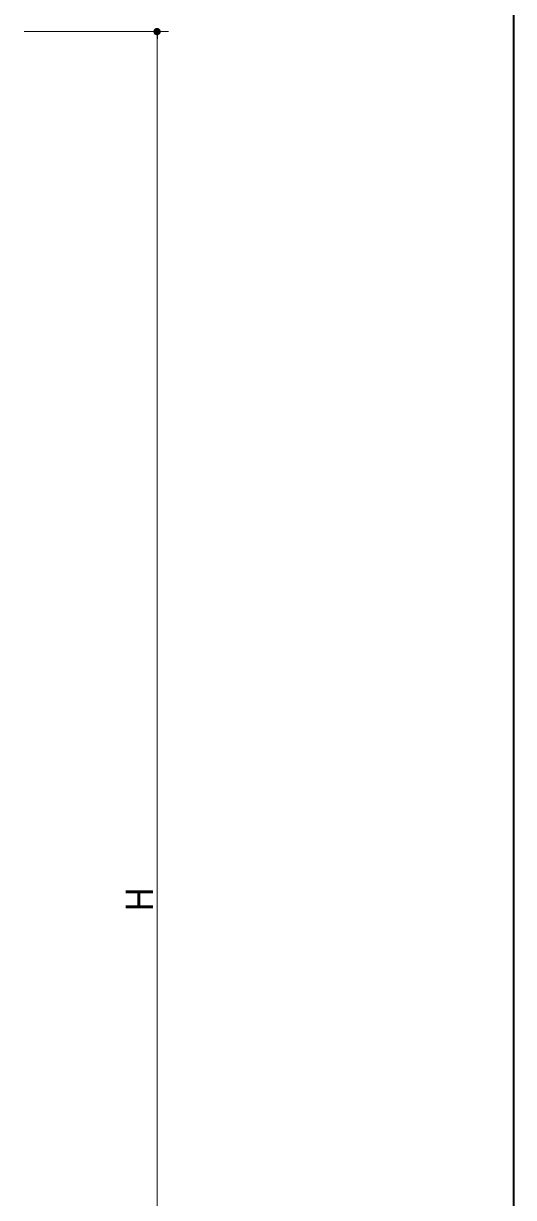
# Model space of a CAD drawing. Units: millimetres, scale not verified. Extents: x -6062 to 6062, y -3045 to 3045.
# Drawn here: x 1365 to 2212, y -1015 to 1014 of the extents above; entities that cross this region are included whole.
import ezdxf
from ezdxf.enums import TextEntityAlignment as Align

# ---------------------------------------------------------------- set-up
doc = ezdxf.new("R2010")
doc.units = ezdxf.units.MM
doc.header["$LTSCALE"] = 20
for name, color, linetype, lineweight in [('0-2_2寸法-1', 7, 'Continuous', 15), ('0-3_0', 7, 'Continuous', 25), ('0-6_1図面枠', 7, 'Continuous', 15)]:
    doc.layers.add(name, color=color, linetype=linetype, lineweight=lineweight)
doc.styles.add('ＭＳ Ｐゴシック', font='')
doc.styles.get('ＭＳ Ｐゴシック').set_extended_font_data('MS PGothic')

# ---------------------------------------------------------------- blocks, each defined once
blk = doc.blocks.new('_Dot')
at = {"layer": '0-3_0'}
blk.add_line((-10, 0), (-20, 0), dxfattribs=at)
for points in [[(0, 0), (-10, 0), (-9.92, 1.25)], [(0, 0), (-9.92, -1.25), (-10, 0)], [(0, 0), (-9.92, 1.25), (-9.69, 2.49)], [(0, 0), (-9.69, -2.49), (-9.92, -1.25)], [(0, 0), (-9.69, 2.49), (-9.3, 3.68)], [(0, 0), (-9.3, -3.68), (-9.69, -2.49)], [(0, 0), (-9.3, 3.68), (-8.76, 4.82)], [(0, 0), (-8.76, -4.82), (-9.3, -3.68)], [(0, 0), (-8.76, 4.82), (-8.09, 5.88)], [(0, 0), (-8.09, -5.88), (-8.76, -4.82)], [(0, 0), (-8.09, 5.88), (-7.29, 6.85)], [(0, 0), (-7.29, -6.85), (-8.09, -5.88)], [(0, 0), (-7.29, 6.85), (-6.37, 7.71)], [(0, 0), (-6.37, -7.71), (-7.29, -6.85)], [(0, 0), (-6.37, 7.71), (-5.36, 8.44)], [(0, 0), (-5.36, -8.44), (-6.37, -7.71)], [(0, 0), (-5.36, 8.44), (-4.26, 9.05)], [(0, 0), (-4.26, -9.05), (-5.36, -8.44)], [(0, 0), (-4.26, 9.05), (-3.09, 9.51)], [(0, 0), (-3.09, -9.51), (-4.26, -9.05)], [(0, 0), (-3.09, 9.51), (-1.87, 9.82)], [(0, 0), (-1.87, -9.82), (-3.09, -9.51)], [(0, 0), (-1.87, 9.82), (-0.63, 9.98)], [(0, 0), (-0.63, -9.98), (-1.87, -9.82)], [(0, 0), (-0.63, 9.98), (0.63, 9.98)], [(0, 0), (0.63, -9.98), (-0.63, -9.98)], [(0, 0), (0.63, 9.98), (1.87, 9.82)], [(0, 0), (1.87, 9.82), (3.09, 9.51)], [(0, 0), (3.09, 9.51), (4.26, 9.05)], [(0, 0), (4.26, 9.05), (5.36, 8.44)], [(0, 0), (5.36, 8.44), (6.37, 7.71)], [(0, 0), (6.37, 7.71), (7.29, 6.85)], [(0, 0), (7.29, 6.85), (8.09, 5.88)], [(0, 0), (8.09, 5.88), (8.76, 4.82)], [(0, 0), (8.76, 4.82), (9.3, 3.68)], [(0, 0), (9.3, 3.68), (9.69, 2.49)], [(0, 0), (9.69, 2.49), (9.92, 1.25)], [(0, 0), (9.92, 1.25), (10, 0)], [(0, 0), (1.87, -9.82), (0.63, -9.98)], [(0, 0), (3.09, -9.51), (1.87, -9.82)], [(0, 0), (4.26, -9.05), (3.09, -9.51)], [(0, 0), (5.36, -8.44), (4.26, -9.05)], [(0, 0), (6.37, -7.71), (5.36, -8.44)], [(0, 0), (7.29, -6.85), (6.37, -7.71)], [(0, 0), (8.09, -5.88), (7.29, -6.85)], [(0, 0), (8.76, -4.82), (8.09, -5.88)], [(0, 0), (9.3, -3.68), (8.76, -4.82)], [(0, 0), (9.69, -2.49), (9.3, -3.68)], [(0, 0), (9.92, -1.25), (9.69, -2.49)], [(0, 0), (10, 0), (9.92, -1.25)]]:
    blk.add_solid(points, dxfattribs=at)
blk = doc.blocks.new('グループ-28')
at = {"layer": '0-6_1図面枠', "lineweight": 35}
blk.add_lwpolyline([(-80000, 55400), (80000, 55400), (80000, -55400), (-80000, -55400)], close=True, dxfattribs=at)
blk = doc.blocks.new('図面枠')
at = {"layer": '0-6_1図面枠'}
blk.add_blockref('グループ-28', (0, 0), dxfattribs=at)

msp = doc.modelspace()

# ---------------------------------------------------------------- linework, layer by layer
at = {"layer": '0-2_2寸法-1'}
for p, q in [((1365.68, 1000), (1615.68, 1000)), ((1595.68, 987.29), (1595.68, -1987.29))]:
    msp.add_line(p, q, dxfattribs=at)

# ---------------------------------------------------------------- block references
at = {"layer": '0-2_2寸法-1', "xscale": 0.6356201, "yscale": 0.6356201, "rotation": 90}
msp.add_blockref('_Dot', (1595.68, 1000), dxfattribs=at)
at = {"layer": '0-6_1図面枠', "xscale": 0.05, "yscale": 0.05}
msp.add_blockref('図面枠', (-1787.5, 0), dxfattribs=at)

# ---------------------------------------------------------------- texts
at = {"layer": '0-2_2寸法-1', "style": 'ＭＳ Ｐゴシック', "width": 0.9}
msp.add_text('H', height=47.17, rotation=90, dxfattribs=at).set_placement((1602.75, -520.25), align=Align.BOTTOM_LEFT)

doc.saveas('drawing.dxf')
